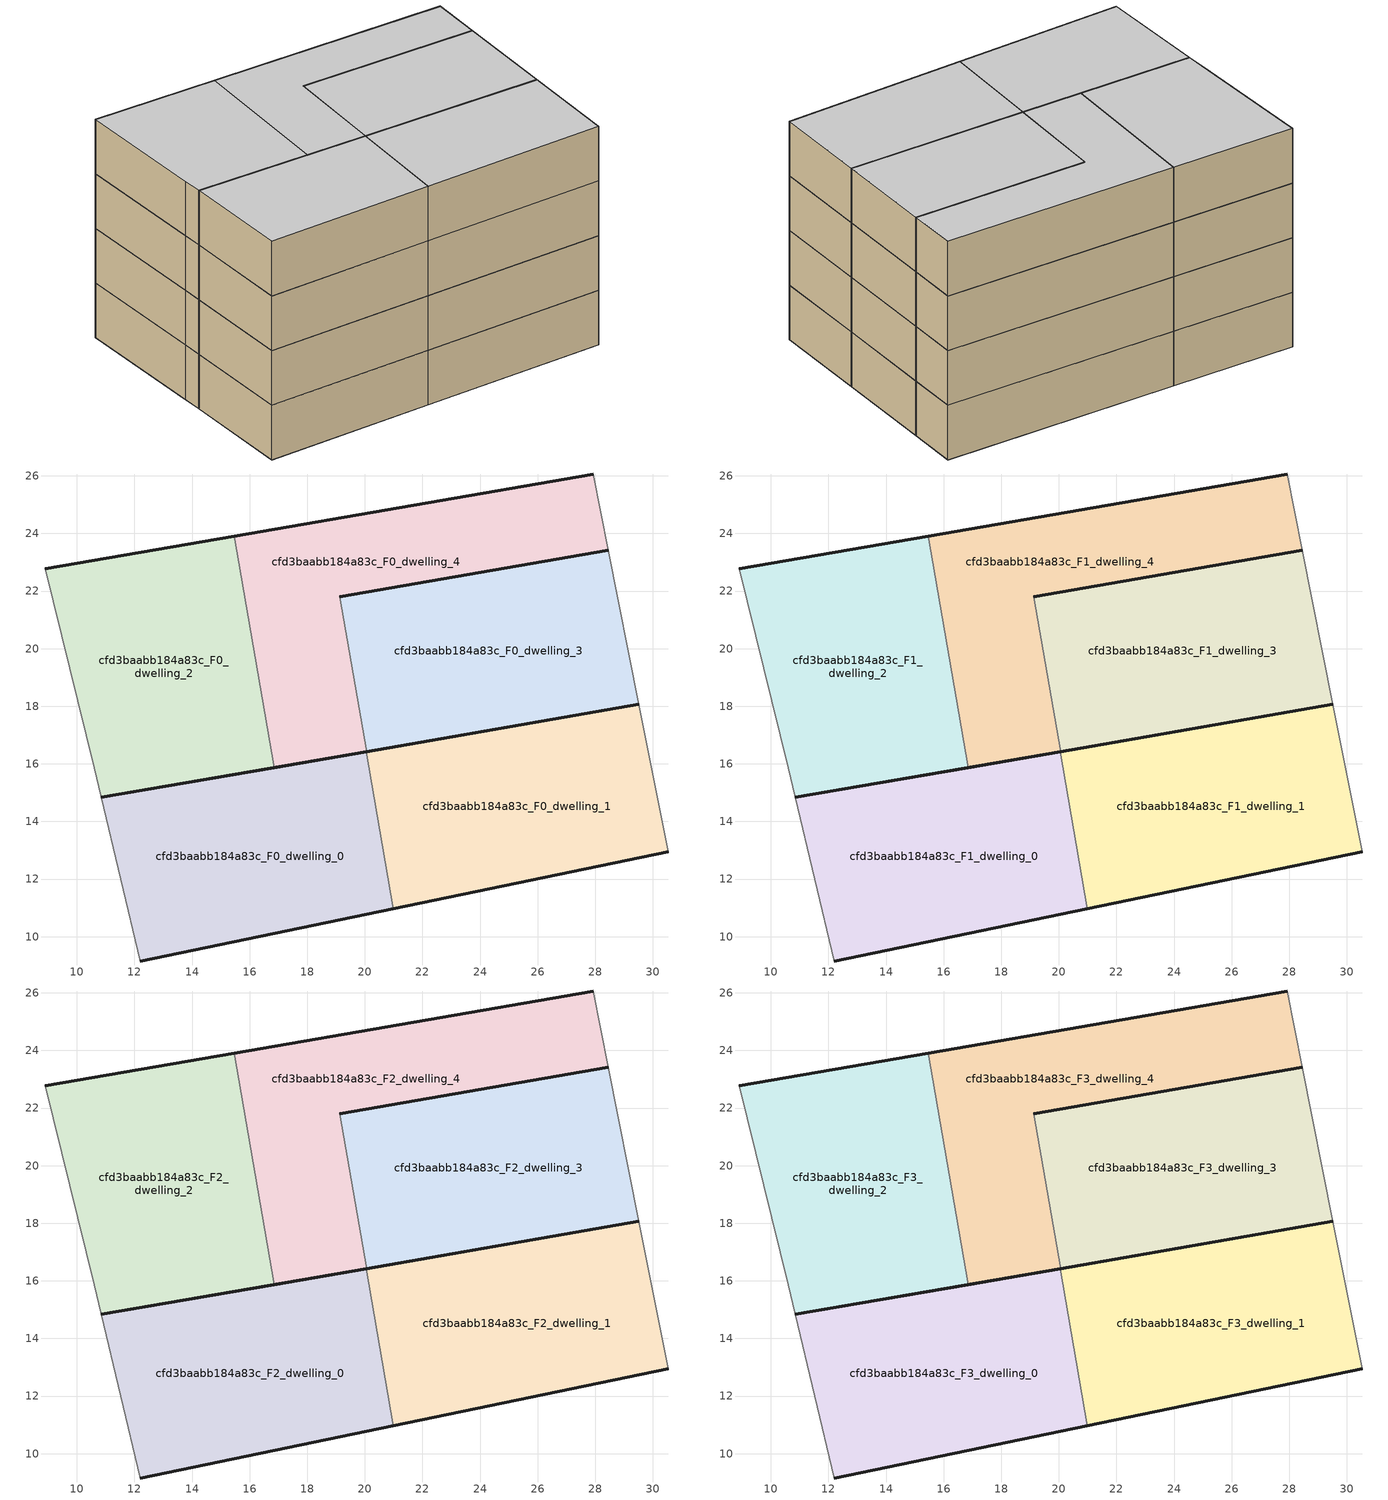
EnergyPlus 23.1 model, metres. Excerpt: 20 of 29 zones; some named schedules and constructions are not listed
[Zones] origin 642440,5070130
cfd3baabb184a83c_F0_dwelling_0
 floor ground (EU_floor_Construction): 20.98,10.97 20.04,16.42 10.86,14.83 12.21,9.16 z0
 wall outside (EU_wall_Construction): 10.86,14.83 20.04,16.42 / 20.98,10.97 12.21,9.16 z0:3
 wall adiabatic (EU_wall_Construction): 12.21,9.16 10.86,14.83 z0:3
 wall to cfd3baabb184a83c_F0_dwelling_1 (EU_wall_Construction): 20.04,16.42 20.98,10.97 z0:3
cfd3baabb184a83c_F0_dwelling_1
 floor ground (EU_floor_Construction): 30.52,12.95 29.51,18.06 20.04,16.42 20.98,10.97 z0
 wall outside (EU_wall_Construction): 30.52,12.95 20.98,10.97 / 20.04,16.42 29.51,18.06 z0:3
 wall adiabatic (EU_wall_Construction): 29.51,18.06 30.52,12.95 z0:3
cfd3baabb184a83c_F0_dwelling_2
 floor ground (EU_floor_Construction): 16.86,15.87 15.47,23.9 8.91,22.76 10.61,15.86 10.86,14.83 z0
 wall outside (EU_wall_Construction): 8.91,22.76 15.47,23.9 / 16.86,15.87 10.86,14.83 z0:3
 wall adiabatic (EU_wall_Construction): 10.86,14.83 10.61,15.86 8.91,22.76 z0:3
 wall to cfd3baabb184a83c_F0_dwelling_4 (EU_wall_Construction): 15.47,23.9 16.86,15.87 z0:3
cfd3baabb184a83c_F0_dwelling_3
 floor ground (EU_floor_Construction): 29.51,18.06 28.45,23.41 19.13,21.8 20.06,16.42 z0
 wall outside (EU_wall_Construction): 29.51,18.06 20.06,16.42 / 19.13,21.8 28.45,23.41 z0:3
 wall adiabatic (EU_wall_Construction): 28.45,23.41 29.51,18.06 z0:3
 wall to cfd3baabb184a83c_F0_dwelling_4 (EU_wall_Construction): 20.06,16.42 19.13,21.8 z0:3
cfd3baabb184a83c_F0_dwelling_4
 floor ground (EU_floor_Construction): 28.45,23.41 27.93,26.06 15.47,23.9 16.86,15.87 20.06,16.42 19.13,21.8 z0
 wall outside (EU_wall_Construction): 15.47,23.9 27.93,26.06 / 20.06,16.42 16.86,15.87 / 28.45,23.41 19.13,21.8 z0:3
 wall adiabatic (EU_wall_Construction): 27.93,26.06 28.45,23.41 z0:3
cfd3baabb184a83c_F1_dwelling_0
 floor to cfd3baabb184a83c_F0_dwelling_0 (EU_floor_Construction): 20.98,10.97 20.04,16.42 10.86,14.83 12.21,9.16 z3
 wall outside (EU_wall_Construction): 10.86,14.83 20.04,16.42 / 20.98,10.97 12.21,9.16 z3:6
 wall adiabatic (EU_wall_Construction): 12.21,9.16 10.86,14.83 z3:6
 wall to cfd3baabb184a83c_F1_dwelling_1 (EU_wall_Construction): 20.04,16.42 20.98,10.97 z3:6
cfd3baabb184a83c_F1_dwelling_1
 floor to cfd3baabb184a83c_F0_dwelling_1 (EU_floor_Construction): 30.52,12.95 29.51,18.06 20.04,16.42 20.98,10.97 z3
 wall outside (EU_wall_Construction): 30.52,12.95 20.98,10.97 / 20.04,16.42 29.51,18.06 z3:6
 wall adiabatic (EU_wall_Construction): 29.51,18.06 30.52,12.95 z3:6
cfd3baabb184a83c_F1_dwelling_2
 floor to cfd3baabb184a83c_F0_dwelling_2 (EU_floor_Construction): 16.86,15.87 15.47,23.9 8.91,22.76 10.61,15.86 10.86,14.83 z3
 wall outside (EU_wall_Construction): 8.91,22.76 15.47,23.9 / 16.86,15.87 10.86,14.83 z3:6
 wall adiabatic (EU_wall_Construction): 10.86,14.83 10.61,15.86 8.91,22.76 z3:6
 wall to cfd3baabb184a83c_F1_dwelling_4 (EU_wall_Construction): 15.47,23.9 16.86,15.87 z3:6
cfd3baabb184a83c_F1_dwelling_3
 floor to cfd3baabb184a83c_F0_dwelling_3 (EU_floor_Construction): 29.51,18.06 28.45,23.41 19.13,21.8 20.06,16.42 z3
 wall outside (EU_wall_Construction): 29.51,18.06 20.06,16.42 / 19.13,21.8 28.45,23.41 z3:6
 wall adiabatic (EU_wall_Construction): 28.45,23.41 29.51,18.06 z3:6
 wall to cfd3baabb184a83c_F1_dwelling_4 (EU_wall_Construction): 20.06,16.42 19.13,21.8 z3:6
cfd3baabb184a83c_F1_dwelling_4
 floor to cfd3baabb184a83c_F0_dwelling_4 (EU_floor_Construction): 28.45,23.41 27.93,26.06 15.47,23.9 16.86,15.87 20.06,16.42 19.13,21.8 z3
 wall outside (EU_wall_Construction): 15.47,23.9 27.93,26.06 / 20.06,16.42 16.86,15.87 / 28.45,23.41 19.13,21.8 z3:6
 wall adiabatic (EU_wall_Construction): 27.93,26.06 28.45,23.41 z3:6
cfd3baabb184a83c_F2_dwelling_0
 floor to cfd3baabb184a83c_F1_dwelling_0 (EU_floor_Construction): 20.98,10.97 20.04,16.42 10.86,14.83 12.21,9.16 z6
 wall outside (EU_wall_Construction): 10.86,14.83 20.04,16.42 / 20.98,10.97 12.21,9.16 z6:9
 wall adiabatic (EU_wall_Construction): 12.21,9.16 10.86,14.83 z6:9
 wall to cfd3baabb184a83c_F2_dwelling_1 (EU_wall_Construction): 20.04,16.42 20.98,10.97 z6:9
cfd3baabb184a83c_F2_dwelling_1
 floor to cfd3baabb184a83c_F1_dwelling_1 (EU_floor_Construction): 30.52,12.95 29.51,18.06 20.04,16.42 20.98,10.97 z6
 wall outside (EU_wall_Construction): 30.52,12.95 20.98,10.97 / 20.04,16.42 29.51,18.06 z6:9
 wall adiabatic (EU_wall_Construction): 29.51,18.06 30.52,12.95 z6:9
cfd3baabb184a83c_F2_dwelling_2
 floor to cfd3baabb184a83c_F1_dwelling_2 (EU_floor_Construction): 16.86,15.87 15.47,23.9 8.91,22.76 10.61,15.86 10.86,14.83 z6
 wall outside (EU_wall_Construction): 8.91,22.76 15.47,23.9 / 16.86,15.87 10.86,14.83 z6:9
 wall adiabatic (EU_wall_Construction): 10.86,14.83 10.61,15.86 8.91,22.76 z6:9
 wall to cfd3baabb184a83c_F2_dwelling_4 (EU_wall_Construction): 15.47,23.9 16.86,15.87 z6:9
cfd3baabb184a83c_F2_dwelling_3
 floor to cfd3baabb184a83c_F1_dwelling_3 (EU_floor_Construction): 29.51,18.06 28.45,23.41 19.13,21.8 20.06,16.42 z6
 wall outside (EU_wall_Construction): 29.51,18.06 20.06,16.42 / 19.13,21.8 28.45,23.41 z6:9
 wall adiabatic (EU_wall_Construction): 28.45,23.41 29.51,18.06 z6:9
 wall to cfd3baabb184a83c_F2_dwelling_4 (EU_wall_Construction): 20.06,16.42 19.13,21.8 z6:9
cfd3baabb184a83c_F2_dwelling_4
 floor to cfd3baabb184a83c_F1_dwelling_4 (EU_floor_Construction): 28.45,23.41 27.93,26.06 15.47,23.9 16.86,15.87 20.06,16.42 19.13,21.8 z6
 wall outside (EU_wall_Construction): 15.47,23.9 27.93,26.06 / 20.06,16.42 16.86,15.87 / 28.45,23.41 19.13,21.8 z6:9
 wall adiabatic (EU_wall_Construction): 27.93,26.06 28.45,23.41 z6:9
cfd3baabb184a83c_F3_dwelling_0
 floor to cfd3baabb184a83c_F2_dwelling_0 (EU_floor_Construction): 20.98,10.97 20.04,16.42 10.86,14.83 12.21,9.16 z9
 wall outside (EU_wall_Construction): 10.86,14.83 20.04,16.42 / 20.98,10.97 12.21,9.16 z9:12
 wall adiabatic (EU_wall_Construction): 12.21,9.16 10.86,14.83 z9:12
 wall to cfd3baabb184a83c_F3_dwelling_1 (EU_wall_Construction): 20.04,16.42 20.98,10.97 z9:12
 ceiling to cfd3baabb184a83c_F4_dwelling_0 (EU_floor_Construction): 20.04,16.42 20.98,10.97 12.21,9.16 10.86,14.83 z12
cfd3baabb184a83c_F3_dwelling_1
 floor to cfd3baabb184a83c_F2_dwelling_1 (EU_floor_Construction): 30.52,12.95 29.51,18.06 20.04,16.42 20.98,10.97 z9
 wall outside (EU_wall_Construction): 30.52,12.95 20.98,10.97 / 20.04,16.42 29.51,18.06 z9:12
 wall adiabatic (EU_wall_Construction): 29.51,18.06 30.52,12.95 z9:12
 ceiling to cfd3baabb184a83c_F4_dwelling_1 (EU_floor_Construction): 29.51,18.06 30.52,12.95 20.98,10.97 20.04,16.42 z12
cfd3baabb184a83c_F3_dwelling_2
 floor to cfd3baabb184a83c_F2_dwelling_2 (EU_floor_Construction): 16.86,15.87 15.47,23.9 8.91,22.76 10.61,15.86 10.86,14.83 z9
 wall outside (EU_wall_Construction): 8.91,22.76 15.47,23.9 / 16.86,15.87 10.86,14.83 z9:12
 wall adiabatic (EU_wall_Construction): 10.86,14.83 10.61,15.86 8.91,22.76 z9:12
 wall to cfd3baabb184a83c_F3_dwelling_4 (EU_wall_Construction): 15.47,23.9 16.86,15.87 z9:12
 ceiling to cfd3baabb184a83c_F4_dwelling_2 (EU_floor_Construction): 15.47,23.9 16.86,15.87 10.86,14.83 10.61,15.86 8.91,22.76 z12
cfd3baabb184a83c_F3_dwelling_3
 floor to cfd3baabb184a83c_F2_dwelling_3 (EU_floor_Construction): 29.51,18.06 28.45,23.41 19.13,21.8 20.06,16.42 z9
 wall outside (EU_wall_Construction): 29.51,18.06 20.06,16.42 / 19.13,21.8 28.45,23.41 z9:12
 wall adiabatic (EU_wall_Construction): 28.45,23.41 29.51,18.06 z9:12
 wall to cfd3baabb184a83c_F3_dwelling_4 (EU_wall_Construction): 20.06,16.42 19.13,21.8 z9:12
 ceiling to cfd3baabb184a83c_F4_dwelling_3 (EU_floor_Construction): 28.45,23.41 29.51,18.06 20.06,16.42 19.13,21.8 z12
cfd3baabb184a83c_F3_dwelling_4
 floor to cfd3baabb184a83c_F2_dwelling_4 (EU_floor_Construction): 28.45,23.41 27.93,26.06 15.47,23.9 16.86,15.87 20.06,16.42 19.13,21.8 z9
 wall outside (EU_wall_Construction): 15.47,23.9 27.93,26.06 / 20.06,16.42 16.86,15.87 / 28.45,23.41 19.13,21.8 z9:12
 wall adiabatic (EU_wall_Construction): 27.93,26.06 28.45,23.41 z9:12
 ceiling to cfd3baabb184a83c_F4_dwelling_4 (EU_floor_Construction): 27.93,26.06 28.45,23.41 19.13,21.8 20.06,16.42 16.86,15.87 15.47,23.9 z12
[Building]
EU S2 Campaign: North Axis=0; Terrain=City; Solar Distribution=FullExterior
[Site:Location]
Lyon-Bron: Latitude=45.75; Longitude=5; Time Zone=1; Elevation=198
[SizingPeriod:WeatherFileDays]
AnnualSizingPeriod: Begin Month=1; Begin Day of Month=1; End Month=12; End Day of Month=31; Day of Week for Start Day=Monday; Use Weather File Daylight Saving Period=No; Use Weather File Rain and Snow Indicators=No
[MATERIAL:NOMASS] Roughness=MediumRough; Thermal Absorptance=0.9; Solar Absorptance=0.7; Visible Absorptance=0.7
Name | Thermal Resistance
EU_wall_NoMass | 0.776494
EU_floor_NoMass | 0.421597
[CONSTRUCTION]
EU_wall_Construction: EU_wall_NoMass
EU_floor_Construction: EU_floor_NoMass
[ZONE] Type=1; Multiplier=1; Ceiling Height=autocalculate; Floor Area=autocalculate; Part of Total Floor Area=Yes
Name | Volume
cfd3baabb184a83c_F0_dwelling_0 | 155.765
cfd3baabb184a83c_F1_dwelling_0; cfd3baabb184a83c_F2_dwelling_0; cfd3baabb184a83c_F3_dwelling_0 | 155.764
cfd3baabb184a83c_F0_dwelling_1 | 155.787
cfd3baabb184a83c_F1_dwelling_1; cfd3baabb184a83c_F2_dwelling_1; cfd3baabb184a83c_F3_dwelling_1; cfd3baabb184a83c_F0_dwelling_2 | 155.785
cfd3baabb184a83c_F1_dwelling_2; cfd3baabb184a83c_F2_dwelling_2; cfd3baabb184a83c_F3_dwelling_2 | 155.784
cfd3baabb184a83c_F0_dwelling_3; cfd3baabb184a83c_F0_dwelling_4; cfd3baabb184a83c_F1_dwelling_4; cfd3baabb184a83c_F2_dwelling_4; cfd3baabb184a83c_F3_dwelling_4 | 155.793
cfd3baabb184a83c_F1_dwelling_3; cfd3baabb184a83c_F2_dwelling_3; cfd3baabb184a83c_F3_dwelling_3 | 155.794
[INTERNALMASS] Construction=EU_InternalMass_Construction
Name | Zone or ZoneList | Surface Area
cfd3baabb184a83c_F0_dwelling_0_EU_InternalMass | cfd3baabb184a83c_F0_dwelling_0 | 51.922
cfd3baabb184a83c_F0_dwelling_1_EU_InternalMass | cfd3baabb184a83c_F0_dwelling_1 | 51.9292
cfd3baabb184a83c_F0_dwelling_2_EU_InternalMass | cfd3baabb184a83c_F0_dwelling_2 | 51.9296
cfd3baabb184a83c_F0_dwelling_3_EU_InternalMass | cfd3baabb184a83c_F0_dwelling_3 | 51.9295
cfd3baabb184a83c_F0_dwelling_4_EU_InternalMass | cfd3baabb184a83c_F0_dwelling_4 | 51.9317
cfd3baabb184a83c_F1_dwelling_0_EU_InternalMass | cfd3baabb184a83c_F1_dwelling_0 | 51.922
cfd3baabb184a83c_F1_dwelling_1_EU_InternalMass | cfd3baabb184a83c_F1_dwelling_1 | 51.9292
cfd3baabb184a83c_F1_dwelling_2_EU_InternalMass | cfd3baabb184a83c_F1_dwelling_2 | 51.9296
cfd3baabb184a83c_F1_dwelling_3_EU_InternalMass | cfd3baabb184a83c_F1_dwelling_3 | 51.9295
cfd3baabb184a83c_F1_dwelling_4_EU_InternalMass | cfd3baabb184a83c_F1_dwelling_4 | 51.9317
cfd3baabb184a83c_F2_dwelling_0_EU_InternalMass | cfd3baabb184a83c_F2_dwelling_0 | 51.922
cfd3baabb184a83c_F2_dwelling_1_EU_InternalMass | cfd3baabb184a83c_F2_dwelling_1 | 51.9292
cfd3baabb184a83c_F2_dwelling_2_EU_InternalMass | cfd3baabb184a83c_F2_dwelling_2 | 51.9296
cfd3baabb184a83c_F2_dwelling_3_EU_InternalMass | cfd3baabb184a83c_F2_dwelling_3 | 51.9295
cfd3baabb184a83c_F2_dwelling_4_EU_InternalMass | cfd3baabb184a83c_F2_dwelling_4 | 51.9317
cfd3baabb184a83c_F3_dwelling_0_EU_InternalMass | cfd3baabb184a83c_F3_dwelling_0 | 51.922
cfd3baabb184a83c_F3_dwelling_1_EU_InternalMass | cfd3baabb184a83c_F3_dwelling_1 | 51.9292
cfd3baabb184a83c_F3_dwelling_2_EU_InternalMass | cfd3baabb184a83c_F3_dwelling_2 | 51.9296
cfd3baabb184a83c_F3_dwelling_3_EU_InternalMass | cfd3baabb184a83c_F3_dwelling_3 | 51.9295
cfd3baabb184a83c_F3_dwelling_4_EU_InternalMass | cfd3baabb184a83c_F3_dwelling_4 | 51.9317
[OTHEREQUIPMENT] Fuel Type=Electricity; Design Level Calculation Method=Watts/Area; Power per Zone Floor Area=1; Fraction Latent=0; Fraction Radiant=0; Fraction Lost=0; Carbon Dioxide Generation Rate=0; EndUse Subcategory=EU_Step8_InternalGains
Name | Zone or ZoneList or Space or SpaceList | Schedule
EU_Step8_InternalGain_cfd3baabb184a83c_F0_dwelling_0_f000 | cfd3baabb184a83c_F0_dwelling_0 | EU_Step8_GainSchedule_cfd3baabb184a83c_F0_dwelling_0_f000
EU_Step8_InternalGain_cfd3baabb184a83c_F0_dwelling_1_f000 | cfd3baabb184a83c_F0_dwelling_1 | EU_Step8_GainSchedule_cfd3baabb184a83c_F0_dwelling_1_f000
EU_Step8_InternalGain_cfd3baabb184a83c_F0_dwelling_2_f000 | cfd3baabb184a83c_F0_dwelling_2 | EU_Step8_GainSchedule_cfd3baabb184a83c_F0_dwelling_2_f000
EU_Step8_InternalGain_cfd3baabb184a83c_F0_dwelling_3_f000 | cfd3baabb184a83c_F0_dwelling_3 | EU_Step8_GainSchedule_cfd3baabb184a83c_F0_dwelling_3_f000
EU_Step8_InternalGain_cfd3baabb184a83c_F0_dwelling_4_f000 | cfd3baabb184a83c_F0_dwelling_4 | EU_Step8_GainSchedule_cfd3baabb184a83c_F0_dwelling_4_f000
EU_Step8_InternalGain_cfd3baabb184a83c_F1_dwelling_0_f000 | cfd3baabb184a83c_F1_dwelling_0 | EU_Step8_GainSchedule_cfd3baabb184a83c_F1_dwelling_0_f000
EU_Step8_InternalGain_cfd3baabb184a83c_F1_dwelling_1_f000 | cfd3baabb184a83c_F1_dwelling_1 | EU_Step8_GainSchedule_cfd3baabb184a83c_F1_dwelling_1_f000
EU_Step8_InternalGain_cfd3baabb184a83c_F1_dwelling_2_f000 | cfd3baabb184a83c_F1_dwelling_2 | EU_Step8_GainSchedule_cfd3baabb184a83c_F1_dwelling_2_f000
EU_Step8_InternalGain_cfd3baabb184a83c_F1_dwelling_3_f000 | cfd3baabb184a83c_F1_dwelling_3 | EU_Step8_GainSchedule_cfd3baabb184a83c_F1_dwelling_3_f000
EU_Step8_InternalGain_cfd3baabb184a83c_F1_dwelling_4_f000 | cfd3baabb184a83c_F1_dwelling_4 | EU_Step8_GainSchedule_cfd3baabb184a83c_F1_dwelling_4_f000
EU_Step8_InternalGain_cfd3baabb184a83c_F2_dwelling_0_f000 | cfd3baabb184a83c_F2_dwelling_0 | EU_Step8_GainSchedule_cfd3baabb184a83c_F2_dwelling_0_f000
EU_Step8_InternalGain_cfd3baabb184a83c_F2_dwelling_1_f000 | cfd3baabb184a83c_F2_dwelling_1 | EU_Step8_GainSchedule_cfd3baabb184a83c_F2_dwelling_1_f000
EU_Step8_InternalGain_cfd3baabb184a83c_F2_dwelling_2_f000 | cfd3baabb184a83c_F2_dwelling_2 | EU_Step8_GainSchedule_cfd3baabb184a83c_F2_dwelling_2_f000
EU_Step8_InternalGain_cfd3baabb184a83c_F2_dwelling_3_f000 | cfd3baabb184a83c_F2_dwelling_3 | EU_Step8_GainSchedule_cfd3baabb184a83c_F2_dwelling_3_f000
EU_Step8_InternalGain_cfd3baabb184a83c_F2_dwelling_4_f000 | cfd3baabb184a83c_F2_dwelling_4 | EU_Step8_GainSchedule_cfd3baabb184a83c_F2_dwelling_4_f000
EU_Step8_InternalGain_cfd3baabb184a83c_F3_dwelling_0_f000 | cfd3baabb184a83c_F3_dwelling_0 | EU_Step8_GainSchedule_cfd3baabb184a83c_F3_dwelling_0_f000
EU_Step8_InternalGain_cfd3baabb184a83c_F3_dwelling_1_f000 | cfd3baabb184a83c_F3_dwelling_1 | EU_Step8_GainSchedule_cfd3baabb184a83c_F3_dwelling_1_f000
EU_Step8_InternalGain_cfd3baabb184a83c_F3_dwelling_2_f000 | cfd3baabb184a83c_F3_dwelling_2 | EU_Step8_GainSchedule_cfd3baabb184a83c_F3_dwelling_2_f000
EU_Step8_InternalGain_cfd3baabb184a83c_F3_dwelling_3_f000 | cfd3baabb184a83c_F3_dwelling_3 | EU_Step8_GainSchedule_cfd3baabb184a83c_F3_dwelling_3_f000
EU_Step8_InternalGain_cfd3baabb184a83c_F3_dwelling_4_f000 | cfd3baabb184a83c_F3_dwelling_4 | EU_Step8_GainSchedule_cfd3baabb184a83c_F3_dwelling_4_f000
[ZONEVENTILATION:DESIGNFLOWRATE] Schedule=EU_AlwaysOn; Design Flow Rate Calculation Method=AirChanges/Hour; Air Changes per Hour=0.693814; Ventilation Type=Natural; Fan Pressure Rise=0; Fan Total Efficiency=1; Constant Term Coefficient=1; Temperature Term Coefficient=0; Velocity Term Coefficient=0; Velocity Squared Term Coefficient=0; Minimum Indoor Temperature=-100; Maximum Indoor Temperature=100; Delta Temperature=-100; Minimum Outdoor Temperature=-100; Maximum Outdoor Temperature=100; Maximum Wind Speed=40
Name | Zone or ZoneList or Space or SpaceList
EU_ConstantAir_cfd3baabb184a83c_F0_dwelling_0 | cfd3baabb184a83c_F0_dwelling_0
EU_ConstantAir_cfd3baabb184a83c_F0_dwelling_1 | cfd3baabb184a83c_F0_dwelling_1
EU_ConstantAir_cfd3baabb184a83c_F0_dwelling_2 | cfd3baabb184a83c_F0_dwelling_2
EU_ConstantAir_cfd3baabb184a83c_F0_dwelling_3 | cfd3baabb184a83c_F0_dwelling_3
EU_ConstantAir_cfd3baabb184a83c_F0_dwelling_4 | cfd3baabb184a83c_F0_dwelling_4
EU_ConstantAir_cfd3baabb184a83c_F1_dwelling_0 | cfd3baabb184a83c_F1_dwelling_0
EU_ConstantAir_cfd3baabb184a83c_F1_dwelling_1 | cfd3baabb184a83c_F1_dwelling_1
EU_ConstantAir_cfd3baabb184a83c_F1_dwelling_2 | cfd3baabb184a83c_F1_dwelling_2
EU_ConstantAir_cfd3baabb184a83c_F1_dwelling_3 | cfd3baabb184a83c_F1_dwelling_3
EU_ConstantAir_cfd3baabb184a83c_F1_dwelling_4 | cfd3baabb184a83c_F1_dwelling_4
EU_ConstantAir_cfd3baabb184a83c_F2_dwelling_0 | cfd3baabb184a83c_F2_dwelling_0
EU_ConstantAir_cfd3baabb184a83c_F2_dwelling_1 | cfd3baabb184a83c_F2_dwelling_1
EU_ConstantAir_cfd3baabb184a83c_F2_dwelling_2 | cfd3baabb184a83c_F2_dwelling_2
EU_ConstantAir_cfd3baabb184a83c_F2_dwelling_3 | cfd3baabb184a83c_F2_dwelling_3
EU_ConstantAir_cfd3baabb184a83c_F2_dwelling_4 | cfd3baabb184a83c_F2_dwelling_4
EU_ConstantAir_cfd3baabb184a83c_F3_dwelling_0 | cfd3baabb184a83c_F3_dwelling_0
EU_ConstantAir_cfd3baabb184a83c_F3_dwelling_1 | cfd3baabb184a83c_F3_dwelling_1
